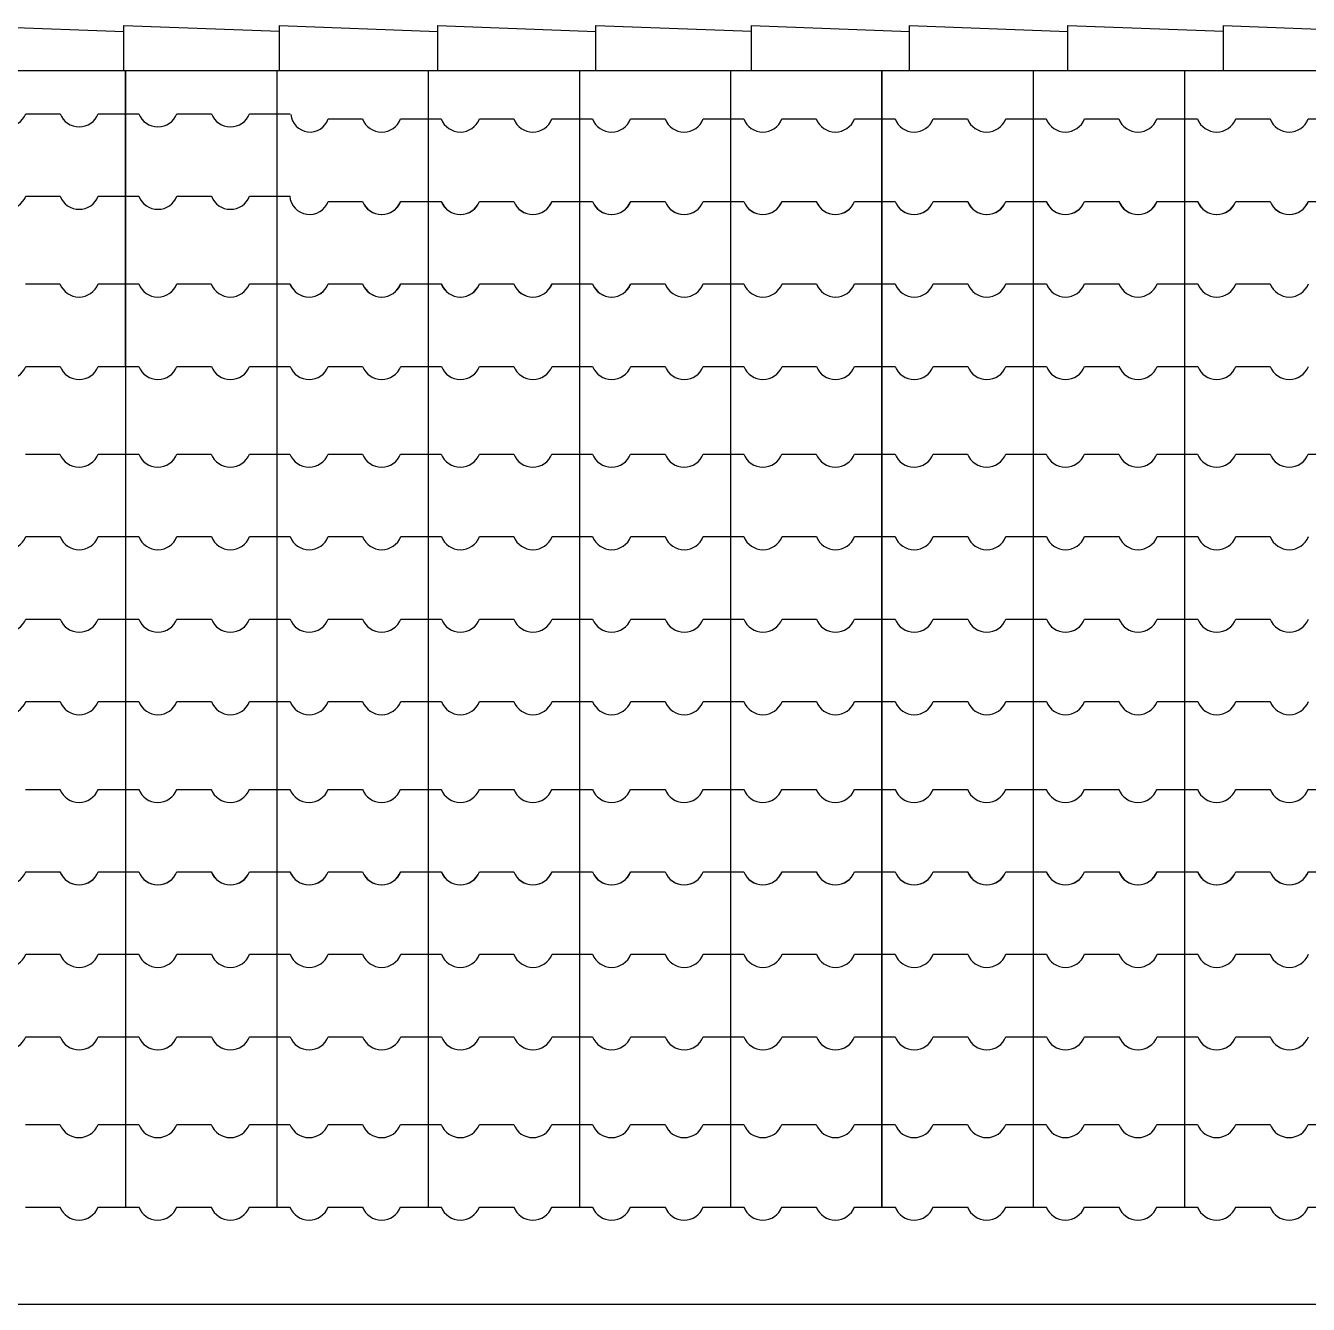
# Model space of a CAD drawing. Extents: x 374.2 to 444.1, y -26.3 to 30.2.
# Drawn here: x 407.38 to 409.245, y -20.991 to -19.131 of the extents above; entities that cross this region are included whole.
import ezdxf

# ---------------------------------------------------------------- set-up
doc = ezdxf.new("R2010")
doc.units = 0
doc.header["$LTSCALE"] = 20
doc.header["$MEASUREMENT"] = 0
for name, color, linetype in [('CORTE', 244, 'CONTINUOUS'), ('VISTAL', 30, 'CONTINUOUS'), ('VISTAP', 244, 'CONTINUOUS')]:
    doc.layers.add(name, color=color, linetype=linetype)

msp = doc.modelspace()

# ---------------------------------------------------------------- linework, layer by layer
at = {"layer": 'CORTE', "color": 1, "linetype": 'Continuous'}
for p, q in [((407.5249, -19.1971), (407.5249, -19.6269)), ((407.5249, -19.1971), (407.5249, -19.6269)), ((407.5249, -19.1971), (407.5249, -19.6269)), ((407.5249, -19.1971), (407.5249, -19.4993)), ((407.7449, -19.1971), (407.7449, -19.6269)), ((407.9649, -19.1971), (407.9649, -19.6269)), ((407.9649, -19.1971), (407.9649, -19.6269)), ((408.1849, -19.1971), (408.1849, -19.6269)), ((408.4049, -19.1971), (408.4049, -19.3869)), ((408.6249, -19.1971), (408.6249, -19.3869)), ((408.8449, -19.1971), (408.8449, -19.3869)), ((409.0649, -19.1971), (409.0649, -19.3869)), ((407.3796, -19.2593), (407.4297, -19.2593)), ((407.4851, -19.2593), (407.5249, -19.2593)), ((407.4851, -19.2593), (407.5249, -19.2593)), ((407.5249, -19.2593), (407.5442, -19.2593)), ((407.5996, -19.2593), (407.6497, -19.2593)), ((407.7051, -19.2593), (407.7449, -19.2593)), ((407.7449, -19.2593), (407.7642, -19.2593)), ((407.8194, -19.2669), (407.8695, -19.2669)), ((407.9249, -19.2669), (407.9647, -19.2669)), ((407.9647, -19.2669), (407.984, -19.2669)), ((408.0394, -19.2669), (408.0895, -19.2669)), ((408.1449, -19.2669), (408.1847, -19.2669)), ((408.1847, -19.2669), (408.204, -19.2669)), ((408.2594, -19.2669), (408.3095, -19.2669)), ((408.3649, -19.2669), (408.4047, -19.2669)), ((408.4047, -19.2669), (408.424, -19.2669)), ((408.4794, -19.2669), (408.5295, -19.2669)), ((408.5849, -19.2669), (408.6247, -19.2669)), ((408.5849, -19.2669), (408.6247, -19.2669)), ((408.5849, -19.2669), (408.6247, -19.2669)), ((408.6247, -19.2669), (408.644, -19.2669)), ((408.6994, -19.2669), (408.7495, -19.2669)), ((408.8049, -19.2669), (408.8447, -19.2669)), ((408.8447, -19.2669), (408.864, -19.2669)), ((408.9194, -19.2669), (408.9695, -19.2669)), ((409.0249, -19.2669), (409.0647, -19.2669)), ((409.0249, -19.2669), (409.0647, -19.2669)), ((409.0647, -19.2669), (409.084, -19.2669)), ((409.0647, -19.2669), (409.084, -19.2669)), ((409.1394, -19.2669), (409.1895, -19.2669)), ((409.2449, -19.2669), (409.2847, -19.2669)), ((407.3796, -19.3793), (407.4297, -19.3793)), ((407.4851, -19.3793), (407.5249, -19.3793)), ((407.4851, -19.3793), (407.5249, -19.3793)), ((407.5249, -19.3793), (407.5442, -19.3793)), ((407.5996, -19.3793), (407.6497, -19.3793)), ((407.7051, -19.3793), (407.7449, -19.3793)), ((407.7449, -19.3793), (407.7642, -19.3793)), ((407.8194, -19.3869), (407.8695, -19.3869)), ((407.8196, -19.3869), (407.8697, -19.3869)), ((407.9249, -19.3869), (407.9647, -19.3869)), ((407.9251, -19.3869), (407.9649, -19.3869)), ((407.9647, -19.3869), (407.984, -19.3869)), ((407.9649, -19.3869), (407.9649, -19.8745)), ((407.9649, -19.3869), (407.9842, -19.3869)), ((408.0394, -19.3869), (408.0895, -19.3869)), ((408.0396, -19.3869), (408.0897, -19.3869)), ((408.1449, -19.3869), (408.1847, -19.3869)), ((408.1451, -19.3869), (408.1849, -19.3869)), ((408.1847, -19.3869), (408.204, -19.3869)), ((408.1849, -19.3869), (408.1849, -19.8745)), ((408.1849, -19.3869), (408.2042, -19.3869)), ((408.2594, -19.3869), (408.3095, -19.3869)), ((408.2596, -19.3869), (408.3097, -19.3869)), ((408.3649, -19.3869), (408.4047, -19.3869)), ((408.3651, -19.3869), (408.4049, -19.3869)), ((408.4047, -19.3869), (408.424, -19.3869)), ((408.4049, -19.3869), (408.4049, -19.8745)), ((408.4049, -19.3869), (408.4242, -19.3869)), ((408.4794, -19.3869), (408.5295, -19.3869)), ((408.4796, -19.3869), (408.5297, -19.3869)), ((408.5849, -19.3869), (408.6247, -19.3869)), ((408.5849, -19.3869), (408.6249, -19.3869)), ((408.5849, -19.3869), (408.6247, -19.3869)), ((408.5851, -19.3869), (408.6249, -19.3869)), ((408.5851, -19.3869), (408.6249, -19.3869)), ((408.5851, -19.3869), (408.6249, -19.3869)), ((408.6247, -19.3869), (408.644, -19.3869)), ((408.6249, -19.3869), (408.6249, -19.8745)), ((408.6249, -19.3869), (408.6249, -19.8745)), ((408.6249, -19.3869), (408.6249, -19.8745)), ((408.6249, -19.3869), (408.6249, -19.7469)), ((408.6249, -19.3869), (408.6442, -19.3869)), ((408.6994, -19.3869), (408.7495, -19.3869)), ((408.6996, -19.3869), (408.7497, -19.3869)), ((408.8049, -19.3869), (408.8447, -19.3869)), ((408.8051, -19.3869), (408.8449, -19.3869)), ((408.8447, -19.3869), (408.864, -19.3869)), ((408.8449, -19.3869), (408.8449, -19.8745)), ((408.8449, -19.3869), (408.8642, -19.3869)), ((408.9194, -19.3869), (408.9695, -19.3869)), ((408.9196, -19.3869), (408.9697, -19.3869)), ((409.0249, -19.3869), (409.0647, -19.3869)), ((409.0249, -19.3869), (409.0647, -19.3869)), ((409.0251, -19.3869), (409.0649, -19.3869)), ((409.0251, -19.3869), (409.0649, -19.3869)), ((409.0647, -19.3869), (409.084, -19.3869)), ((409.0647, -19.3869), (409.084, -19.3869)), ((409.0649, -19.3869), (409.0649, -19.8745)), ((409.0649, -19.3869), (409.0649, -19.8745)), ((409.0649, -19.3869), (409.0842, -19.3869)), ((409.0649, -19.3869), (409.0842, -19.3869)), ((409.1394, -19.3869), (409.1895, -19.3869)), ((409.1396, -19.3869), (409.1897, -19.3869)), ((409.2449, -19.3869), (409.2847, -19.3869)), ((407.3794, -19.5069), (407.4295, -19.5069)), ((407.4849, -19.5069), (407.5247, -19.5069)), ((407.4849, -19.5069), (407.5247, -19.5069)), ((407.5247, -19.5069), (407.544, -19.5069)), ((407.5994, -19.5069), (407.6495, -19.5069)), ((407.7049, -19.5069), (407.7447, -19.5069)), ((407.7447, -19.5069), (407.764, -19.5069)), ((407.8194, -19.5069), (407.8695, -19.5069)), ((407.8196, -19.5069), (407.8697, -19.5069)), ((407.9249, -19.5069), (407.9647, -19.5069)), ((407.9249, -19.5069), (407.9647, -19.5069)), ((407.9251, -19.5069), (407.9649, -19.5069)), ((407.9647, -19.5069), (407.984, -19.5069)), ((407.9647, -19.5069), (407.984, -19.5069)), ((407.9649, -19.5069), (407.9842, -19.5069)), ((408.0394, -19.5069), (408.0895, -19.5069)), ((408.0396, -19.5069), (408.0897, -19.5069)), ((408.1449, -19.5069), (408.1847, -19.5069)), ((408.1451, -19.5069), (408.1849, -19.5069)), ((408.1847, -19.5069), (408.204, -19.5069)), ((408.1849, -19.5069), (408.2042, -19.5069)), ((408.2596, -19.5069), (408.3097, -19.5069)), ((408.3651, -19.5069), (408.4049, -19.5069)), ((408.4049, -19.5069), (408.4242, -19.5069)), ((408.4796, -19.5069), (408.5297, -19.5069)), ((408.5851, -19.5069), (408.6249, -19.5069)), ((408.5851, -19.5069), (408.6249, -19.5069)), ((408.6249, -19.5069), (408.6442, -19.5069)), ((408.6996, -19.5069), (408.7497, -19.5069)), ((408.8051, -19.5069), (408.8449, -19.5069)), ((408.8449, -19.5069), (408.8642, -19.5069)), ((408.9196, -19.5069), (408.9697, -19.5069)), ((409.0251, -19.5069), (409.0649, -19.5069)), ((409.0251, -19.5069), (409.0649, -19.5069)), ((409.0649, -19.5069), (409.0842, -19.5069)), ((409.0649, -19.5069), (409.0842, -19.5069)), ((409.1396, -19.5069), (409.1897, -19.5069)), ((407.3796, -19.6269), (407.4297, -19.6269)), ((407.4851, -19.6269), (407.5249, -19.6269)), ((407.4851, -19.6269), (407.5249, -19.6269)), ((407.4851, -19.6269), (407.5249, -19.6269)), ((407.4851, -19.6269), (407.5249, -19.6269)), ((407.4851, -19.6269), (407.5249, -19.6269)), ((407.4851, -19.6269), (407.5249, -19.6269)), ((407.4851, -19.6269), (407.5249, -19.6269)), ((407.5249, -19.6269), (407.5249, -20.3622)), ((407.5249, -19.6269), (407.5442, -19.6269)), ((407.5249, -19.6269), (407.5442, -19.6269)), ((407.5249, -19.6269), (407.5442, -19.6269)), ((407.5996, -19.6269), (407.6497, -19.6269)), ((407.5996, -19.6269), (407.6497, -19.6269)), ((407.7051, -19.6269), (407.7449, -19.6269)), ((407.7051, -19.6269), (407.7449, -19.6269)), ((407.7449, -19.6269), (407.7449, -20.3622)), ((407.7449, -19.6269), (407.7642, -19.6269)), ((407.7449, -19.6269), (407.7642, -19.6269)), ((407.8196, -19.6269), (407.8697, -19.6269)), ((407.8196, -19.6269), (407.8697, -19.6269)), ((407.8196, -19.6269), (407.8697, -19.6269)), ((407.9251, -19.6269), (407.9649, -19.6269)), ((407.9251, -19.6269), (407.9649, -19.6269)), ((407.9251, -19.6269), (407.9649, -19.6269)), ((407.9251, -19.6269), (407.9649, -19.6269)), ((407.9251, -19.6269), (407.9649, -19.6269)), ((407.9649, -19.6269), (407.9842, -19.6269)), ((407.9649, -19.6269), (407.9842, -19.6269)), ((407.9649, -19.6269), (407.9842, -19.6269)), ((407.9649, -19.6269), (407.9842, -19.6269)), ((407.9649, -19.6269), (407.9842, -19.6269)), ((407.9649, -19.641), (407.9649, -20.3622)), ((408.0396, -19.6269), (408.0897, -19.6269)), ((408.0396, -19.6269), (408.0897, -19.6269)), ((408.0396, -19.6269), (408.0897, -19.6269)), ((408.1451, -19.6269), (408.1849, -19.6269)), ((408.1451, -19.6269), (408.1849, -19.6269)), ((408.1451, -19.6269), (408.1849, -19.6269)), ((408.1849, -19.6269), (408.2042, -19.6269)), ((408.1849, -19.6269), (408.2042, -19.6269)), ((408.1849, -19.6269), (408.2042, -19.6269)), ((408.1849, -19.6427), (408.1849, -20.3622)), ((408.2596, -19.6269), (408.3097, -19.6269)), ((408.3651, -19.6269), (408.4049, -19.6269)), ((408.4049, -19.6269), (408.4242, -19.6269)), ((408.4796, -19.6269), (408.5297, -19.6269)), ((408.5851, -19.6269), (408.6249, -19.6269)), ((408.5851, -19.6269), (408.6249, -19.6269)), ((408.6249, -19.6269), (408.6442, -19.6269)), ((408.6996, -19.6269), (408.7497, -19.6269)), ((408.8051, -19.6269), (408.8449, -19.6269)), ((408.8449, -19.6269), (408.8642, -19.6269)), ((408.9196, -19.6269), (408.9697, -19.6269)), ((409.0251, -19.6269), (409.0649, -19.6269)), ((409.0251, -19.6269), (409.0649, -19.6269)), ((409.0649, -19.6269), (409.0842, -19.6269)), ((409.0649, -19.6269), (409.0842, -19.6269)), ((409.1396, -19.6269), (409.1897, -19.6269)), ((407.3794, -19.7545), (407.4295, -19.7545)), ((407.4849, -19.7545), (407.5247, -19.7545)), ((407.4849, -19.7545), (407.5247, -19.7545)), ((407.4849, -19.7545), (407.5247, -19.7545)), ((407.5247, -19.7545), (407.544, -19.7545)), ((407.5249, -19.7527), (407.5249, -20.3622)), ((407.5994, -19.7545), (407.6495, -19.7545)), ((407.7049, -19.7545), (407.7447, -19.7545)), ((407.7447, -19.7545), (407.764, -19.7545)), ((407.8194, -19.7545), (407.8695, -19.7545)), ((407.9249, -19.7545), (407.9647, -19.7545)), ((407.9647, -19.7545), (407.984, -19.7545)), ((408.0394, -19.7545), (408.0895, -19.7545)), ((408.1449, -19.7545), (408.1847, -19.7545)), ((408.1847, -19.7545), (408.204, -19.7545)), ((408.2594, -19.7545), (408.3095, -19.7545)), ((408.3649, -19.7545), (408.4047, -19.7545)), ((408.4047, -19.7545), (408.424, -19.7545)), ((408.4049, -19.7527), (408.4049, -20.3622)), ((408.4794, -19.7545), (408.5295, -19.7545)), ((408.5849, -19.7545), (408.6247, -19.7545)), ((408.5849, -19.7545), (408.6247, -19.7545)), ((408.6247, -19.7545), (408.644, -19.7545)), ((408.6994, -19.7545), (408.7495, -19.7545)), ((408.8049, -19.7545), (408.8447, -19.7545)), ((408.8447, -19.7545), (408.864, -19.7545)), ((408.8449, -19.7491), (408.8449, -20.3622)), ((408.9194, -19.7545), (408.9695, -19.7545)), ((409.0249, -19.7545), (409.0647, -19.7545)), ((409.0249, -19.7545), (409.0647, -19.7545)), ((409.0647, -19.7545), (409.084, -19.7545)), ((409.0647, -19.7545), (409.084, -19.7545)), ((409.1394, -19.7545), (409.1895, -19.7545)), ((409.2449, -19.7545), (409.2847, -19.7545)), ((408.6249, -19.8573), (408.6249, -20.3622)), ((408.6249, -19.8625), (408.6249, -20.2345)), ((409.0649, -19.8573), (409.0649, -20.3622)), ((407.3796, -19.8745), (407.4297, -19.8745)), ((407.3796, -19.8745), (407.4297, -19.8745)), ((407.4851, -19.8745), (407.5249, -19.8745)), ((407.4851, -19.8745), (407.5249, -19.8745)), ((407.4851, -19.8745), (407.5249, -19.8745)), ((407.4851, -19.8745), (407.5249, -19.8745)), ((407.4851, -19.8745), (407.5249, -19.8745)), ((407.4851, -19.8745), (407.5249, -19.8745)), ((407.5249, -19.8745), (407.5442, -19.8745)), ((407.5249, -19.8745), (407.5442, -19.8745)), ((407.5249, -19.8745), (407.5442, -19.8745)), ((407.5249, -19.8745), (407.5442, -19.8745)), ((407.5249, -19.8745), (407.5442, -19.8745)), ((407.5249, -19.8745), (407.5442, -19.8745)), ((407.5996, -19.8745), (407.6497, -19.8745)), ((407.5996, -19.8745), (407.6497, -19.8745)), ((407.7051, -19.8745), (407.7449, -19.8745)), ((407.7051, -19.8745), (407.7449, -19.8745)), ((407.7449, -19.8745), (407.7642, -19.8745)), ((407.7449, -19.8745), (407.7642, -19.8745)), ((407.8196, -19.8745), (407.8697, -19.8745)), ((407.8196, -19.8745), (407.8697, -19.8745)), ((407.9251, -19.8745), (407.9649, -19.8745)), ((407.9251, -19.8745), (407.9649, -19.8745)), ((407.9649, -19.8745), (407.9842, -19.8745)), ((407.9649, -19.8745), (407.9842, -19.8745)), ((408.0396, -19.8745), (408.0897, -19.8745)), ((408.0396, -19.8745), (408.0897, -19.8745)), ((408.1451, -19.8745), (408.1849, -19.8745)), ((408.1451, -19.8745), (408.1849, -19.8745)), ((408.1849, -19.8745), (408.2042, -19.8745)), ((408.1849, -19.8745), (408.2042, -19.8745)), ((408.2596, -19.8745), (408.3097, -19.8745)), ((408.2596, -19.8745), (408.3097, -19.8745)), ((408.3651, -19.8745), (408.4049, -19.8745)), ((408.3651, -19.8745), (408.4049, -19.8745)), ((408.4049, -19.8745), (408.4242, -19.8745)), ((408.4049, -19.8745), (408.4242, -19.8745)), ((408.4796, -19.8745), (408.5297, -19.8745)), ((408.4796, -19.8745), (408.5297, -19.8745)), ((408.5851, -19.8745), (408.6249, -19.8745)), ((408.5851, -19.8745), (408.6249, -19.8745)), ((408.5851, -19.8745), (408.6249, -19.8745)), ((408.5851, -19.8745), (408.6249, -19.8745)), ((408.5851, -19.8745), (408.6249, -19.8745)), ((408.5851, -19.8745), (408.6249, -19.8745)), ((408.6249, -19.8745), (408.6442, -19.8745)), ((408.6249, -19.8745), (408.6442, -19.8745)), ((408.6249, -19.8745), (408.6249, -20.3622)), ((408.6996, -19.8745), (408.7497, -19.8745)), ((408.6996, -19.8745), (408.7497, -19.8745)), ((408.8051, -19.8745), (408.8449, -19.8745)), ((408.8051, -19.8745), (408.8449, -19.8745)), ((408.8449, -19.8745), (408.8642, -19.8745)), ((408.8449, -19.8745), (408.8642, -19.8745)), ((408.9196, -19.8745), (408.9697, -19.8745)), ((408.9196, -19.8745), (408.9697, -19.8745)), ((409.0251, -19.8745), (409.0649, -19.8745)), ((409.0251, -19.8745), (409.0649, -19.8745)), ((409.0251, -19.8745), (409.0649, -19.8745)), ((409.0251, -19.8745), (409.0649, -19.8745)), ((409.0649, -19.8745), (409.0842, -19.8745)), ((409.0649, -19.8745), (409.0842, -19.8745)), ((409.0649, -19.8745), (409.0842, -19.8745)), ((409.0649, -19.8745), (409.0842, -19.8745)), ((409.1396, -19.8745), (409.1897, -19.8745)), ((409.1396, -19.8745), (409.1897, -19.8745)), ((407.3796, -19.9945), (407.4297, -19.9945)), ((407.4851, -19.9945), (407.5249, -19.9945)), ((407.4851, -19.9945), (407.5249, -19.9945)), ((407.4851, -19.9945), (407.5249, -19.9945)), ((407.5249, -19.9945), (407.5442, -19.9945)), ((407.5249, -19.9945), (407.5442, -19.9945)), ((407.5249, -19.9945), (407.5442, -19.9945)), ((407.5996, -19.9945), (407.6497, -19.9945)), ((407.7051, -19.9945), (407.7449, -19.9945)), ((407.7449, -19.9945), (407.7642, -19.9945)), ((407.8196, -19.9945), (407.8697, -19.9945)), ((407.9251, -19.9945), (407.9649, -19.9945)), ((407.9649, -19.9945), (407.9842, -19.9945)), ((408.0396, -19.9945), (408.0897, -19.9945)), ((408.1451, -19.9945), (408.1849, -19.9945)), ((408.1849, -19.9945), (408.2042, -19.9945)), ((408.2596, -19.9945), (408.3097, -19.9945)), ((408.3651, -19.9945), (408.4049, -19.9945)), ((408.4049, -19.9945), (408.4242, -19.9945)), ((408.4796, -19.9945), (408.5297, -19.9945)), ((408.5851, -19.9945), (408.6249, -19.9945)), ((408.5851, -19.9945), (408.6249, -19.9945)), ((408.5851, -19.9945), (408.6249, -19.9945)), ((408.6249, -19.9945), (408.6442, -19.9945)), ((408.6996, -19.9945), (408.7497, -19.9945)), ((408.8051, -19.9945), (408.8449, -19.9945)), ((408.8449, -19.9945), (408.8642, -19.9945)), ((408.9196, -19.9945), (408.9697, -19.9945)), ((409.0251, -19.9945), (409.0649, -19.9945)), ((409.0251, -19.9945), (409.0649, -19.9945)), ((409.0649, -19.9945), (409.0842, -19.9945)), ((409.0649, -19.9945), (409.0842, -19.9945)), ((409.1396, -19.9945), (409.1897, -19.9945)), ((407.3796, -20.1145), (407.4297, -20.1145)), ((407.4851, -20.1145), (407.5249, -20.1145)), ((407.4851, -20.1145), (407.5249, -20.1145)), ((407.4851, -20.1145), (407.5249, -20.1145)), ((407.5249, -20.1145), (407.5442, -20.1145)), ((407.5249, -20.1145), (407.5442, -20.1145)), ((407.5249, -20.1145), (407.5442, -20.1145)), ((407.5996, -20.1145), (407.6497, -20.1145)), ((407.7051, -20.1145), (407.7449, -20.1145)), ((407.7449, -20.1145), (407.7642, -20.1145)), ((407.8196, -20.1145), (407.8697, -20.1145)), ((407.9251, -20.1145), (407.9649, -20.1145)), ((407.9649, -20.1145), (407.9842, -20.1145)), ((408.0396, -20.1145), (408.0897, -20.1145)), ((408.1451, -20.1145), (408.1849, -20.1145)), ((408.1849, -20.1145), (408.2042, -20.1145)), ((408.2596, -20.1145), (408.3097, -20.1145)), ((408.3651, -20.1145), (408.4049, -20.1145)), ((408.4049, -20.1145), (408.4242, -20.1145)), ((408.4796, -20.1145), (408.5297, -20.1145)), ((408.5851, -20.1145), (408.6249, -20.1145)), ((408.5851, -20.1145), (408.6249, -20.1145)), ((408.5851, -20.1145), (408.6249, -20.1145)), ((408.6249, -20.1145), (408.6442, -20.1145)), ((408.6996, -20.1145), (408.7497, -20.1145)), ((408.8051, -20.1145), (408.8449, -20.1145)), ((408.8449, -20.1145), (408.8642, -20.1145)), ((408.9196, -20.1145), (408.9697, -20.1145)), ((409.0251, -20.1145), (409.0649, -20.1145)), ((409.0251, -20.1145), (409.0649, -20.1145)), ((409.0649, -20.1145), (409.0842, -20.1145)), ((409.0649, -20.1145), (409.0842, -20.1145)), ((409.1396, -20.1145), (409.1897, -20.1145)), ((407.3794, -20.2422), (407.4295, -20.2422)), ((407.4849, -20.2422), (407.5247, -20.2422)), ((407.4849, -20.2422), (407.5247, -20.2422)), ((407.4849, -20.2422), (407.5247, -20.2422)), ((407.5247, -20.2422), (407.544, -20.2422)), ((407.5247, -20.2422), (407.544, -20.2422)), ((407.5247, -20.2422), (407.544, -20.2422)), ((407.5994, -20.2422), (407.6495, -20.2422)), ((407.7049, -20.2422), (407.7447, -20.2422)), ((407.7447, -20.2422), (407.764, -20.2422)), ((407.8194, -20.2422), (407.8695, -20.2422)), ((407.9249, -20.2422), (407.9647, -20.2422)), ((407.9647, -20.2422), (407.984, -20.2422)), ((408.0394, -20.2422), (408.0895, -20.2422)), ((408.1449, -20.2422), (408.1847, -20.2422)), ((408.1847, -20.2422), (408.204, -20.2422)), ((408.2594, -20.2422), (408.3095, -20.2422)), ((408.3649, -20.2422), (408.4047, -20.2422)), ((408.4047, -20.2422), (408.424, -20.2422)), ((408.4794, -20.2422), (408.5295, -20.2422)), ((408.5849, -20.2422), (408.6247, -20.2422)), ((408.5849, -20.2422), (408.6247, -20.2422)), ((408.5849, -20.2422), (408.6247, -20.2422)), ((408.6247, -20.2422), (408.644, -20.2422)), ((408.6994, -20.2422), (408.7495, -20.2422)), ((408.8049, -20.2422), (408.8447, -20.2422)), ((408.8447, -20.2422), (408.864, -20.2422)), ((408.9194, -20.2422), (408.9695, -20.2422)), ((409.0249, -20.2422), (409.0647, -20.2422)), ((409.0249, -20.2422), (409.0647, -20.2422)), ((409.0647, -20.2422), (409.084, -20.2422)), ((409.0647, -20.2422), (409.084, -20.2422)), ((409.1394, -20.2422), (409.1895, -20.2422)), ((409.2449, -20.2422), (409.2847, -20.2422)), ((407.3794, -20.3622), (407.4295, -20.3622)), ((407.3796, -20.3622), (407.4297, -20.3622)), ((407.4849, -20.3622), (407.5247, -20.3622)), ((407.4849, -20.3622), (407.5247, -20.3622)), ((407.4849, -20.3622), (407.5247, -20.3622)), ((407.4851, -20.3622), (407.5249, -20.3622)), ((407.4851, -20.3622), (407.5249, -20.3622)), ((407.4851, -20.3622), (407.5249, -20.3622)), ((407.5247, -20.3622), (407.544, -20.3622)), ((407.5247, -20.3622), (407.544, -20.3622)), ((407.5247, -20.3622), (407.544, -20.3622)), ((407.5249, -20.3622), (407.5442, -20.3622)), ((407.5249, -20.3622), (407.5249, -20.8498)), ((407.5249, -20.3622), (407.5442, -20.3622)), ((407.5249, -20.3622), (407.5249, -20.8498)), ((407.5249, -20.3622), (407.5249, -20.8498)), ((407.5249, -20.3622), (407.5442, -20.3622)), ((407.5994, -20.3622), (407.6495, -20.3622)), ((407.5996, -20.3622), (407.6497, -20.3622)), ((407.7049, -20.3622), (407.7447, -20.3622)), ((407.7051, -20.3622), (407.7449, -20.3622)), ((407.7447, -20.3622), (407.764, -20.3622)), ((407.7449, -20.3622), (407.7449, -20.8498)), ((407.7449, -20.3622), (407.7642, -20.3622)), ((407.8194, -20.3622), (407.8695, -20.3622)), ((407.8196, -20.3622), (407.8697, -20.3622)), ((407.9249, -20.3622), (407.9647, -20.3622)), ((407.9251, -20.3622), (407.9649, -20.3622)), ((407.9647, -20.3622), (407.984, -20.3622)), ((407.9649, -20.3622), (407.9649, -20.8498)), ((407.9649, -20.3622), (407.9842, -20.3622)), ((408.0394, -20.3622), (408.0895, -20.3622)), ((408.0396, -20.3622), (408.0897, -20.3622)), ((408.1449, -20.3622), (408.1847, -20.3622)), ((408.1451, -20.3622), (408.1849, -20.3622)), ((408.1847, -20.3622), (408.204, -20.3622)), ((408.1849, -20.3622), (408.1849, -20.8498)), ((408.1849, -20.3622), (408.2042, -20.3622)), ((408.2594, -20.3622), (408.3095, -20.3622)), ((408.2596, -20.3622), (408.3097, -20.3622)), ((408.3649, -20.3622), (408.4047, -20.3622)), ((408.3651, -20.3622), (408.4049, -20.3622)), ((408.4047, -20.3622), (408.424, -20.3622)), ((408.4049, -20.3622), (408.4049, -20.8498)), ((408.4049, -20.3622), (408.4242, -20.3622)), ((408.4794, -20.3622), (408.5295, -20.3622)), ((408.4796, -20.3622), (408.5297, -20.3622)), ((408.5849, -20.3622), (408.6247, -20.3622)), ((408.5849, -20.3622), (408.6249, -20.3622)), ((408.5849, -20.3622), (408.6247, -20.3622)), ((408.5851, -20.3622), (408.6249, -20.3622)), ((408.5851, -20.3622), (408.6249, -20.3622)), ((408.5851, -20.3622), (408.6249, -20.3622)), ((408.6247, -20.3622), (408.644, -20.3622)), ((408.6249, -20.3622), (408.6249, -20.8498)), ((408.6249, -20.3622), (408.6442, -20.3622)), ((408.6249, -20.3622), (408.6249, -20.8498)), ((408.6249, -20.3622), (408.6249, -20.7222)), ((408.6249, -20.3622), (408.6249, -20.8498)), ((408.6994, -20.3622), (408.7495, -20.3622)), ((408.6996, -20.3622), (408.7497, -20.3622)), ((408.8049, -20.3622), (408.8447, -20.3622)), ((408.8051, -20.3622), (408.8449, -20.3622)), ((408.8447, -20.3622), (408.864, -20.3622)), ((408.8449, -20.3622), (408.8642, -20.3622)), ((408.8449, -20.3622), (408.8449, -20.8498)), ((408.9194, -20.3622), (408.9695, -20.3622)), ((408.9196, -20.3622), (408.9697, -20.3622)), ((409.0249, -20.3622), (409.0647, -20.3622)), ((409.0249, -20.3622), (409.0647, -20.3622)), ((409.0251, -20.3622), (409.0649, -20.3622)), ((409.0251, -20.3622), (409.0649, -20.3622)), ((409.0647, -20.3622), (409.084, -20.3622)), ((409.0647, -20.3622), (409.084, -20.3622)), ((409.0649, -20.3622), (409.0842, -20.3622)), ((409.0649, -20.3622), (409.0649, -20.8498)), ((409.0649, -20.3622), (409.0649, -20.8498)), ((409.0649, -20.3622), (409.0842, -20.3622)), ((409.1394, -20.3622), (409.1895, -20.3622)), ((409.1396, -20.3622), (409.1897, -20.3622)), ((409.2449, -20.3622), (409.2847, -20.3622)), ((407.3796, -20.4822), (407.4297, -20.4822)), ((407.4851, -20.4822), (407.5249, -20.4822)), ((407.4851, -20.4822), (407.5249, -20.4822)), ((407.4851, -20.4822), (407.5249, -20.4822)), ((407.5249, -20.4822), (407.5442, -20.4822)), ((407.5249, -20.4822), (407.5442, -20.4822)), ((407.5249, -20.4822), (407.5442, -20.4822)), ((407.5996, -20.4822), (407.6497, -20.4822)), ((407.7051, -20.4822), (407.7449, -20.4822)), ((407.7449, -20.4822), (407.7642, -20.4822)), ((407.8196, -20.4822), (407.8697, -20.4822)), ((407.9251, -20.4822), (407.9649, -20.4822)), ((407.9649, -20.4822), (407.9842, -20.4822)), ((408.0396, -20.4822), (408.0897, -20.4822)), ((408.1451, -20.4822), (408.1849, -20.4822)), ((408.1849, -20.4822), (408.2042, -20.4822)), ((408.2596, -20.4822), (408.3097, -20.4822)), ((408.3651, -20.4822), (408.4049, -20.4822)), ((408.4049, -20.4822), (408.4242, -20.4822)), ((408.4796, -20.4822), (408.5297, -20.4822)), ((408.5851, -20.4822), (408.6249, -20.4822)), ((408.5851, -20.4822), (408.6249, -20.4822)), ((408.6249, -20.4822), (408.6442, -20.4822)), ((408.6996, -20.4822), (408.7497, -20.4822)), ((408.8051, -20.4822), (408.8449, -20.4822)), ((408.8449, -20.4822), (408.8642, -20.4822)), ((408.9196, -20.4822), (408.9697, -20.4822)), ((409.0251, -20.4822), (409.0649, -20.4822)), ((409.0251, -20.4822), (409.0649, -20.4822)), ((409.0649, -20.4822), (409.0842, -20.4822)), ((409.0649, -20.4822), (409.0842, -20.4822)), ((409.1396, -20.4822), (409.1897, -20.4822)), ((407.3796, -20.6022), (407.4297, -20.6022)), ((407.4851, -20.6022), (407.5249, -20.6022)), ((407.4851, -20.6022), (407.5249, -20.6022)), ((407.4851, -20.6022), (407.5249, -20.6022)), ((407.5249, -20.6022), (407.5442, -20.6022)), ((407.5249, -20.6022), (407.5442, -20.6022)), ((407.5249, -20.6022), (407.5442, -20.6022)), ((407.5996, -20.6022), (407.6497, -20.6022)), ((407.7051, -20.6022), (407.7449, -20.6022)), ((407.7449, -20.6022), (407.7642, -20.6022)), ((407.8196, -20.6022), (407.8697, -20.6022)), ((407.9251, -20.6022), (407.9649, -20.6022)), ((407.9649, -20.6022), (407.9842, -20.6022)), ((408.0396, -20.6022), (408.0897, -20.6022)), ((408.1451, -20.6022), (408.1849, -20.6022)), ((408.1849, -20.6022), (408.2042, -20.6022)), ((408.2596, -20.6022), (408.3097, -20.6022)), ((408.3651, -20.6022), (408.4049, -20.6022)), ((408.4049, -20.6022), (408.4242, -20.6022)), ((408.4796, -20.6022), (408.5297, -20.6022)), ((408.5851, -20.6022), (408.6249, -20.6022)), ((408.5851, -20.6022), (408.6249, -20.6022)), ((408.6249, -20.6022), (408.6442, -20.6022)), ((408.6996, -20.6022), (408.7497, -20.6022)), ((408.8051, -20.6022), (408.8449, -20.6022)), ((408.8449, -20.6022), (408.8642, -20.6022)), ((408.9196, -20.6022), (408.9697, -20.6022)), ((409.0251, -20.6022), (409.0649, -20.6022)), ((409.0251, -20.6022), (409.0649, -20.6022)), ((409.0649, -20.6022), (409.0842, -20.6022)), ((409.0649, -20.6022), (409.0842, -20.6022)), ((409.1396, -20.6022), (409.1897, -20.6022)), ((407.3794, -20.7298), (407.4295, -20.7298)), ((407.4849, -20.7298), (407.5247, -20.7298)), ((407.4849, -20.7298), (407.5247, -20.7298)), ((407.4849, -20.7298), (407.5247, -20.7298)), ((407.5247, -20.7298), (407.544, -20.7298)), ((407.5247, -20.7298), (407.544, -20.7298)), ((407.5247, -20.7298), (407.544, -20.7298)), ((407.5994, -20.7298), (407.6495, -20.7298)), ((407.7049, -20.7298), (407.7447, -20.7298)), ((407.7447, -20.7298), (407.764, -20.7298)), ((407.8194, -20.7298), (407.8695, -20.7298)), ((407.9249, -20.7298), (407.9647, -20.7298)), ((407.9647, -20.7298), (407.984, -20.7298)), ((408.0394, -20.7298), (408.0895, -20.7298)), ((408.1449, -20.7298), (408.1847, -20.7298)), ((408.1847, -20.7298), (408.204, -20.7298)), ((408.2594, -20.7298), (408.3095, -20.7298)), ((408.3649, -20.7298), (408.4047, -20.7298)), ((408.4047, -20.7298), (408.424, -20.7298)), ((408.4794, -20.7298), (408.5295, -20.7298)), ((408.5849, -20.7298), (408.6247, -20.7298)), ((408.5849, -20.7298), (408.6247, -20.7298)), ((408.6247, -20.7298), (408.644, -20.7298)), ((408.6994, -20.7298), (408.7495, -20.7298)), ((408.8049, -20.7298), (408.8447, -20.7298)), ((408.8447, -20.7298), (408.864, -20.7298)), ((408.9194, -20.7298), (408.9695, -20.7298)), ((409.0249, -20.7298), (409.0647, -20.7298)), ((409.0249, -20.7298), (409.0647, -20.7298)), ((409.0647, -20.7298), (409.084, -20.7298)), ((409.0647, -20.7298), (409.084, -20.7298)), ((409.1394, -20.7298), (409.1895, -20.7298)), ((409.2449, -20.7298), (409.2847, -20.7298)), ((407.3794, -20.8498), (407.4295, -20.8498)), ((407.4849, -20.8498), (407.5247, -20.8498)), ((407.5247, -20.8498), (407.544, -20.8498)), ((407.5994, -20.8498), (407.6495, -20.8498)), ((407.7049, -20.8498), (407.7447, -20.8498)), ((407.7445, -20.8498), (407.7638, -20.8498)), ((407.8194, -20.8498), (407.8695, -20.8498)), ((407.9249, -20.8498), (407.9647, -20.8498)), ((407.9647, -20.8498), (407.984, -20.8498)), ((408.0394, -20.8498), (408.0895, -20.8498)), ((408.1449, -20.8498), (408.1847, -20.8498)), ((408.1847, -20.8498), (408.204, -20.8498)), ((408.2594, -20.8498), (408.3095, -20.8498)), ((408.3649, -20.8498), (408.4047, -20.8498)), ((408.4047, -20.8498), (408.424, -20.8498)), ((408.4794, -20.8498), (408.5295, -20.8498)), ((408.5849, -20.8498), (408.6247, -20.8498)), ((408.5849, -20.8498), (408.6249, -20.8498)), ((408.6247, -20.8498), (408.644, -20.8498)), ((408.6994, -20.8498), (408.7495, -20.8498)), ((408.8049, -20.8498), (408.8447, -20.8498)), ((408.8447, -20.8498), (408.864, -20.8498)), ((408.9194, -20.8498), (408.9695, -20.8498)), ((409.0249, -20.8498), (409.0647, -20.8498)), ((409.0249, -20.8498), (409.0647, -20.8498)), ((409.0647, -20.8498), (409.084, -20.8498)), ((409.0647, -20.8498), (409.084, -20.8498)), ((409.1394, -20.8498), (409.1895, -20.8498)), ((409.2449, -20.8498), (409.2847, -20.8498))]:
    msp.add_line(p, q, dxfattribs=at)
for centre, radius, start, end in [((407.3519, -19.2487), 0.0297, 201.0517, 338.9483), ((407.4574, -19.2487), 0.0297, 201.0517, 338.9483), ((407.5719, -19.2487), 0.0297, 201.0517, 338.9483), ((407.6774, -19.2487), 0.0297, 201.0517, 338.9483), ((407.7931, -19.2583), 0.0277, 184.0528, 341.8558), ((407.8972, -19.2563), 0.0297, 201.0517, 338.9483), ((408.0117, -19.2563), 0.0297, 201.0517, 338.9483), ((408.1172, -19.2563), 0.0297, 201.0517, 338.9483), ((408.2317, -19.2563), 0.0297, 201.0517, 338.9483), ((408.3372, -19.2563), 0.0297, 201.0517, 338.9483), ((408.4517, -19.2563), 0.0297, 201.0517, 338.9483), ((408.5572, -19.2563), 0.0297, 201.0517, 338.9483), ((408.6717, -19.2563), 0.0297, 201.0517, 338.9483), ((408.7772, -19.2563), 0.0297, 201.0517, 338.9483), ((408.8917, -19.2563), 0.0297, 201.0517, 338.9483), ((408.9972, -19.2563), 0.0297, 201.0517, 338.9483), ((409.1117, -19.2563), 0.0297, 201.0517, 338.9483), ((409.1117, -19.2563), 0.0297, 201.0517, 338.9483), ((409.2172, -19.2563), 0.0297, 201.0517, 338.9483), ((407.3519, -19.3687), 0.0297, 201.0517, 338.9483), ((407.4574, -19.3687), 0.0297, 201.0517, 338.9483), ((407.5719, -19.3687), 0.0297, 201.0517, 338.9483), ((407.6774, -19.3687), 0.0297, 201.0517, 338.9483), ((407.7924, -19.377), 0.0289, 184.6744, 339.9327), ((407.8972, -19.3763), 0.0297, 201.0517, 338.9483), ((407.8974, -19.3763), 0.0297, 201.0517, 338.9483), ((408.0117, -19.3763), 0.0297, 201.0517, 338.9483), ((408.0119, -19.3763), 0.0297, 201.0517, 338.9483), ((408.1172, -19.3763), 0.0297, 201.0517, 338.9483), ((408.1174, -19.3763), 0.0297, 201.0517, 338.9483), ((408.2317, -19.3763), 0.0297, 201.0517, 338.9483), ((408.2319, -19.3763), 0.0297, 201.0517, 338.9483), ((408.3372, -19.3763), 0.0297, 201.0517, 338.9483), ((408.3374, -19.3763), 0.0297, 201.0517, 338.9483), ((408.4517, -19.3763), 0.0297, 201.0517, 338.9483), ((408.4519, -19.3763), 0.0297, 201.0517, 338.9483), ((408.5572, -19.3763), 0.0297, 201.0517, 338.9483), ((408.5574, -19.3763), 0.0297, 201.0517, 338.9483), ((408.6717, -19.3763), 0.0297, 201.0517, 338.9483), ((408.6719, -19.3763), 0.0297, 201.0517, 338.9483), ((408.7772, -19.3763), 0.0297, 201.0517, 338.9483), ((408.7774, -19.3763), 0.0297, 201.0517, 338.9483), ((408.8917, -19.3763), 0.0297, 201.0517, 338.9483), ((408.8919, -19.3763), 0.0297, 201.0517, 338.9483), ((408.9972, -19.3763), 0.0297, 201.0517, 338.9483), ((408.9974, -19.3763), 0.0297, 201.0517, 338.9483), ((409.1117, -19.3763), 0.0297, 201.0517, 338.9483), ((409.1117, -19.3763), 0.0297, 201.0517, 338.9483), ((409.1119, -19.3763), 0.0297, 201.0517, 338.9483), ((409.1119, -19.3763), 0.0297, 201.0517, 338.9483), ((409.2172, -19.3763), 0.0297, 201.0517, 338.9483), ((409.2174, -19.3763), 0.0297, 201.0517, 338.9483), ((407.4572, -19.4963), 0.0297, 201.0517, 338.9483), ((407.5717, -19.4963), 0.0297, 201.0517, 338.9483), ((407.6772, -19.4963), 0.0297, 201.0517, 338.9483), ((407.7917, -19.4963), 0.0297, 201.0517, 338.9483), ((407.7919, -19.4963), 0.0297, 201.0517, 338.9483), ((407.8972, -19.4963), 0.0297, 201.0517, 338.9483), ((407.8974, -19.4963), 0.0297, 201.0517, 338.9483), ((408.0117, -19.4963), 0.0297, 201.0517, 338.9483), ((408.0117, -19.4963), 0.0297, 201.0517, 338.9483), ((408.0119, -19.4963), 0.0297, 201.0517, 338.9483), ((408.1172, -19.4963), 0.0297, 201.0517, 338.9483), ((408.1174, -19.4963), 0.0297, 201.0517, 338.9483), ((408.2317, -19.4963), 0.0297, 201.0517, 338.9483), ((408.2319, -19.4963), 0.0297, 201.0517, 338.9483), ((408.3374, -19.4963), 0.0297, 201.0517, 338.9483), ((408.4519, -19.4963), 0.0297, 201.0517, 338.9483), ((408.5574, -19.4963), 0.0297, 201.0517, 338.9483), ((408.6719, -19.4963), 0.0297, 201.0517, 338.9483), ((408.7774, -19.4963), 0.0297, 201.0517, 338.9483), ((408.8919, -19.4963), 0.0297, 201.0517, 338.9483), ((408.9974, -19.4963), 0.0297, 201.0517, 338.9483), ((409.1119, -19.4963), 0.0297, 201.0517, 338.9483), ((409.1119, -19.4963), 0.0297, 201.0517, 338.9483), ((409.2174, -19.4963), 0.0297, 201.0517, 338.9483), ((407.3519, -19.6163), 0.0297, 201.0517, 338.9483), ((407.3519, -19.6163), 0.0297, 201.0517, 338.9483), ((407.3519, -19.6163), 0.0297, 201.0517, 338.9483), ((407.4574, -19.6163), 0.0297, 201.0517, 338.9483), ((407.5719, -19.6163), 0.0297, 201.0517, 338.9483), ((407.5719, -19.6163), 0.0297, 201.0517, 338.9483), ((407.6774, -19.6163), 0.0297, 201.0517, 338.9483), ((407.6774, -19.6163), 0.0297, 201.0517, 338.9483), ((407.7919, -19.6163), 0.0297, 201.0517, 338.9483), ((407.7919, -19.6163), 0.0297, 201.0517, 338.9483), ((407.7919, -19.6163), 0.0297, 201.0517, 338.9483), ((407.8974, -19.6163), 0.0297, 201.0517, 338.9483), ((407.8974, -19.6163), 0.0297, 201.0517, 338.9483), ((407.8974, -19.6163), 0.0297, 201.0517, 338.9483), ((408.0119, -19.6163), 0.0297, 201.0517, 338.9483), ((408.0119, -19.6163), 0.0297, 201.0517, 338.9483), ((408.0119, -19.6163), 0.0297, 201.0517, 338.9483), ((408.0119, -19.6163), 0.0297, 201.0517, 338.9483), ((408.0119, -19.6163), 0.0297, 201.0517, 338.9483), ((408.1174, -19.6163), 0.0297, 201.0517, 338.9483), ((408.1174, -19.6163), 0.0297, 201.0517, 338.9483), ((408.1174, -19.6163), 0.0297, 201.0517, 338.9483), ((408.2319, -19.6163), 0.0297, 201.0517, 338.9483), ((408.2319, -19.6163), 0.0297, 201.0517, 338.9483), ((408.2319, -19.6163), 0.0297, 201.0517, 338.9483), ((408.3374, -19.6163), 0.0297, 201.0517, 338.9483), ((408.4519, -19.6163), 0.0297, 201.0517, 338.9483), ((408.5574, -19.6163), 0.0297, 201.0517, 338.9483), ((408.6719, -19.6163), 0.0297, 201.0517, 338.9483), ((408.7774, -19.6163), 0.0297, 201.0517, 338.9483), ((408.8919, -19.6163), 0.0297, 201.0517, 338.9483), ((408.9974, -19.6163), 0.0297, 201.0517, 338.9483), ((409.1119, -19.6163), 0.0297, 201.0517, 338.9483), ((409.1119, -19.6163), 0.0297, 201.0517, 338.9483), ((409.2174, -19.6163), 0.0297, 201.0517, 338.9483), ((407.4572, -19.7439), 0.0297, 201.0517, 338.9483), ((407.5717, -19.7439), 0.0297, 201.0517, 338.9483), ((407.6772, -19.7439), 0.0297, 201.0517, 338.9483), ((407.7917, -19.7439), 0.0297, 201.0517, 338.9483), ((407.8972, -19.7439), 0.0297, 201.0517, 338.9483), ((408.0117, -19.7439), 0.0297, 201.0517, 338.9483), ((408.1172, -19.7439), 0.0297, 201.0517, 338.9483), ((408.2317, -19.7439), 0.0297, 201.0517, 338.9483), ((408.3372, -19.7439), 0.0297, 201.0517, 338.9483), ((408.4517, -19.7439), 0.0297, 201.0517, 338.9483), ((408.5572, -19.7439), 0.0297, 201.0517, 338.9483), ((408.6717, -19.7439), 0.0297, 201.0517, 338.9483), ((408.7772, -19.7439), 0.0297, 201.0517, 338.9483), ((408.8917, -19.7439), 0.0297, 201.0517, 338.9483), ((408.9972, -19.7439), 0.0297, 201.0517, 338.9483), ((409.1117, -19.7439), 0.0297, 201.0517, 338.9483), ((409.1117, -19.7439), 0.0297, 201.0517, 338.9483), ((409.2172, -19.7439), 0.0297, 201.0517, 338.9483), ((407.3519, -19.8639), 0.0297, 201.0517, 338.9483), ((407.3519, -19.8639), 0.0297, 201.0517, 338.9483), ((407.4574, -19.8639), 0.0297, 201.0517, 338.9483), ((407.4574, -19.8639), 0.0297, 201.0517, 338.9483), ((407.5719, -19.8639), 0.0297, 201.0517, 338.9483), ((407.5719, -19.8639), 0.0297, 201.0517, 338.9483), ((407.6774, -19.8639), 0.0297, 201.0517, 338.9483), ((407.6774, -19.8639), 0.0297, 201.0517, 338.9483), ((407.7919, -19.8639), 0.0297, 201.0517, 338.9483), ((407.7919, -19.8639), 0.0297, 201.0517, 338.9483), ((407.8974, -19.8639), 0.0297, 201.0517, 338.9483), ((407.8974, -19.8639), 0.0297, 201.0517, 338.9483), ((408.0119, -19.8639), 0.0297, 201.0517, 338.9483), ((408.0119, -19.8639), 0.0297, 201.0517, 338.9483), ((408.1174, -19.8639), 0.0297, 201.0517, 338.9483), ((408.1174, -19.8639), 0.0297, 201.0517, 338.9483), ((408.2319, -19.8639), 0.0297, 201.0517, 338.9483), ((408.2319, -19.8639), 0.0297, 201.0517, 338.9483), ((408.3374, -19.8639), 0.0297, 201.0517, 338.9483), ((408.3374, -19.8639), 0.0297, 201.0517, 338.9483), ((408.4519, -19.8639), 0.0297, 201.0517, 338.9483), ((408.4519, -19.8639), 0.0297, 201.0517, 338.9483), ((408.5574, -19.8639), 0.0297, 201.0517, 338.9483), ((408.5574, -19.8639), 0.0297, 201.0517, 338.9483), ((408.6719, -19.8639), 0.0297, 201.0517, 338.9483), ((408.6719, -19.8639), 0.0297, 201.0517, 338.9483), ((408.7774, -19.8639), 0.0297, 201.0517, 338.9483), ((408.7774, -19.8639), 0.0297, 201.0517, 338.9483), ((408.8919, -19.8639), 0.0297, 201.0517, 338.9483), ((408.8919, -19.8639), 0.0297, 201.0517, 338.9483), ((408.9974, -19.8639), 0.0297, 201.0517, 338.9483), ((408.9974, -19.8639), 0.0297, 201.0517, 338.9483), ((409.1119, -19.8639), 0.0297, 201.0517, 338.9483), ((409.1119, -19.8639), 0.0297, 201.0517, 338.9483), ((409.1119, -19.8639), 0.0297, 201.0517, 338.9483), ((409.1119, -19.8639), 0.0297, 201.0517, 338.9483), ((409.2174, -19.8639), 0.0297, 201.0517, 338.9483), ((409.2174, -19.8639), 0.0297, 201.0517, 338.9483), ((407.3519, -19.9839), 0.0297, 201.0517, 338.9483), ((407.4574, -19.9839), 0.0297, 201.0517, 338.9483), ((407.5719, -19.9839), 0.0297, 201.0517, 338.9483), ((407.6774, -19.9839), 0.0297, 201.0517, 338.9483), ((407.7919, -19.9839), 0.0297, 201.0517, 338.9483), ((407.8974, -19.9839), 0.0297, 201.0517, 338.9483), ((408.0119, -19.9839), 0.0297, 201.0517, 338.9483), ((408.1174, -19.9839), 0.0297, 201.0517, 338.9483), ((408.2319, -19.9839), 0.0297, 201.0517, 338.9483), ((408.3374, -19.9839), 0.0297, 201.0517, 338.9483), ((408.4519, -19.9839), 0.0297, 201.0517, 338.9483), ((408.5574, -19.9839), 0.0297, 201.0517, 338.9483), ((408.6719, -19.9839), 0.0297, 201.0517, 338.9483), ((408.7774, -19.9839), 0.0297, 201.0517, 338.9483), ((408.8919, -19.9839), 0.0297, 201.0517, 338.9483), ((408.9974, -19.9839), 0.0297, 201.0517, 338.9483), ((409.1119, -19.9839), 0.0297, 201.0517, 338.9483), ((409.1119, -19.9839), 0.0297, 201.0517, 338.9483), ((409.2174, -19.9839), 0.0297, 201.0517, 338.9483), ((407.3519, -20.1039), 0.0297, 201.0517, 338.9483), ((407.4574, -20.1039), 0.0297, 201.0517, 338.9483), ((407.5719, -20.1039), 0.0297, 201.0517, 338.9483), ((407.6774, -20.1039), 0.0297, 201.0517, 338.9483), ((407.7919, -20.1039), 0.0297, 201.0517, 338.9483), ((407.8974, -20.1039), 0.0297, 201.0517, 338.9483), ((408.0119, -20.1039), 0.0297, 201.0517, 338.9483), ((408.1174, -20.1039), 0.0297, 201.0517, 338.9483), ((408.2319, -20.1039), 0.0297, 201.0517, 338.9483), ((408.3374, -20.1039), 0.0297, 201.0517, 338.9483), ((408.4519, -20.1039), 0.0297, 201.0517, 338.9483), ((408.5574, -20.1039), 0.0297, 201.0517, 338.9483), ((408.6719, -20.1039), 0.0297, 201.0517, 338.9483), ((408.7774, -20.1039), 0.0297, 201.0517, 338.9483), ((408.8919, -20.1039), 0.0297, 201.0517, 338.9483), ((408.9974, -20.1039), 0.0297, 201.0517, 338.9483), ((409.1119, -20.1039), 0.0297, 201.0517, 338.9483), ((409.1119, -20.1039), 0.0297, 201.0517, 338.9483), ((409.2174, -20.1039), 0.0297, 201.0517, 338.9483), ((407.4572, -20.2315), 0.0297, 201.0517, 338.9483), ((407.5717, -20.2315), 0.0297, 201.0517, 338.9483), ((407.6772, -20.2315), 0.0297, 201.0517, 338.9483), ((407.7917, -20.2315), 0.0297, 201.0517, 338.9483), ((407.8972, -20.2315), 0.0297, 201.0517, 338.9483), ((408.0117, -20.2315), 0.0297, 201.0517, 338.9483), ((408.1172, -20.2315), 0.0297, 201.0517, 338.9483), ((408.2317, -20.2315), 0.0297, 201.0517, 338.9483), ((408.3372, -20.2315), 0.0297, 201.0517, 338.9483), ((408.4517, -20.2315), 0.0297, 201.0517, 338.9483), ((408.5572, -20.2315), 0.0297, 201.0517, 338.9483), ((408.6717, -20.2315), 0.0297, 201.0517, 338.9483), ((408.7772, -20.2315), 0.0297, 201.0517, 338.9483), ((408.8917, -20.2315), 0.0297, 201.0517, 338.9483), ((408.9972, -20.2315), 0.0297, 201.0517, 338.9483), ((409.1117, -20.2315), 0.0297, 201.0517, 338.9483), ((409.1117, -20.2315), 0.0297, 201.0517, 338.9483), ((409.2172, -20.2315), 0.0297, 201.0517, 338.9483), ((407.3519, -20.3515), 0.0297, 201.0517, 338.9483), ((407.4572, -20.3515), 0.0297, 201.0517, 338.9483), ((407.4574, -20.3515), 0.0297, 201.0517, 338.9483), ((407.5717, -20.3515), 0.0297, 201.0517, 338.9483), ((407.5719, -20.3515), 0.0297, 201.0517, 338.9483), ((407.6772, -20.3515), 0.0297, 201.0517, 338.9483), ((407.6774, -20.3515), 0.0297, 201.0517, 338.9483), ((407.7917, -20.3515), 0.0297, 201.0517, 338.9483), ((407.7919, -20.3515), 0.0297, 201.0517, 338.9483), ((407.8972, -20.3515), 0.0297, 201.0517, 338.9483), ((407.8974, -20.3515), 0.0297, 201.0517, 338.9483), ((408.0117, -20.3515), 0.0297, 201.0517, 338.9483), ((408.0119, -20.3515), 0.0297, 201.0517, 338.9483), ((408.1172, -20.3515), 0.0297, 201.0517, 338.9483), ((408.1174, -20.3515), 0.0297, 201.0517, 338.9483), ((408.2317, -20.3515), 0.0297, 201.0517, 338.9483), ((408.2319, -20.3515), 0.0297, 201.0517, 338.9483), ((408.3372, -20.3515), 0.0297, 201.0517, 338.9483), ((408.3374, -20.3515), 0.0297, 201.0517, 338.9483), ((408.4517, -20.3515), 0.0297, 201.0517, 338.9483), ((408.4519, -20.3515), 0.0297, 201.0517, 338.9483), ((408.5572, -20.3515), 0.0297, 201.0517, 338.9483), ((408.5574, -20.3515), 0.0297, 201.0517, 338.9483), ((408.6717, -20.3515), 0.0297, 201.0517, 338.9483), ((408.6719, -20.3515), 0.0297, 201.0517, 338.9483), ((408.7772, -20.3515), 0.0297, 201.0517, 338.9483), ((408.7774, -20.3515), 0.0297, 201.0517, 338.9483), ((408.8917, -20.3515), 0.0297, 201.0517, 338.9483), ((408.8919, -20.3515), 0.0297, 201.0517, 338.9483), ((408.9972, -20.3515), 0.0297, 201.0517, 338.9483), ((408.9974, -20.3515), 0.0297, 201.0517, 338.9483), ((409.1117, -20.3515), 0.0297, 201.0517, 338.9483), ((409.1117, -20.3515), 0.0297, 201.0517, 338.9483), ((409.1119, -20.3515), 0.0297, 201.0517, 338.9483), ((409.1119, -20.3515), 0.0297, 201.0517, 338.9483), ((409.2172, -20.3515), 0.0297, 201.0517, 338.9483), ((409.2174, -20.3515), 0.0297, 201.0517, 338.9483), ((407.3519, -20.4715), 0.0297, 201.0517, 338.9483), ((407.4574, -20.4715), 0.0297, 201.0517, 338.9483), ((407.5719, -20.4715), 0.0297, 201.0517, 338.9483), ((407.6774, -20.4715), 0.0297, 201.0517, 338.9483), ((407.7919, -20.4715), 0.0297, 201.0517, 338.9483), ((407.8974, -20.4715), 0.0297, 201.0517, 338.9483), ((408.0119, -20.4715), 0.0297, 201.0517, 338.9483), ((408.1174, -20.4715), 0.0297, 201.0517, 338.9483), ((408.2319, -20.4715), 0.0297, 201.0517, 338.9483), ((408.3374, -20.4715), 0.0297, 201.0517, 338.9483), ((408.4519, -20.4715), 0.0297, 201.0517, 338.9483), ((408.5574, -20.4715), 0.0297, 201.0517, 338.9483), ((408.6719, -20.4715), 0.0297, 201.0517, 338.9483), ((408.7774, -20.4715), 0.0297, 201.0517, 338.9483), ((408.8919, -20.4715), 0.0297, 201.0517, 338.9483), ((408.9974, -20.4715), 0.0297, 201.0517, 338.9483), ((409.1119, -20.4715), 0.0297, 201.0517, 338.9483), ((409.1119, -20.4715), 0.0297, 201.0517, 338.9483), ((409.2174, -20.4715), 0.0297, 201.0517, 338.9483), ((407.3519, -20.5915), 0.0297, 201.0517, 338.9483), ((407.4574, -20.5915), 0.0297, 201.0517, 338.9483), ((407.5719, -20.5915), 0.0297, 201.0517, 338.9483), ((407.6774, -20.5915), 0.0297, 201.0517, 338.9483), ((407.7919, -20.5915), 0.0297, 201.0517, 338.9483), ((407.8974, -20.5915), 0.0297, 201.0517, 338.9483), ((408.0119, -20.5915), 0.0297, 201.0517, 338.9483), ((408.1174, -20.5915), 0.0297, 201.0517, 338.9483), ((408.2319, -20.5915), 0.0297, 201.0517, 338.9483), ((408.3374, -20.5915), 0.0297, 201.0517, 338.9483), ((408.4519, -20.5915), 0.0297, 201.0517, 338.9483), ((408.5574, -20.5915), 0.0297, 201.0517, 338.9483), ((408.6719, -20.5915), 0.0297, 201.0517, 338.9483), ((408.7774, -20.5915), 0.0297, 201.0517, 338.9483), ((408.8919, -20.5915), 0.0297, 201.0517, 338.9483), ((408.9974, -20.5915), 0.0297, 201.0517, 338.9483), ((409.1119, -20.5915), 0.0297, 201.0517, 338.9483), ((409.1119, -20.5915), 0.0297, 201.0517, 338.9483), ((409.2174, -20.5915), 0.0297, 201.0517, 338.9483), ((407.4572, -20.7191), 0.0297, 201.0517, 338.9483), ((407.5717, -20.7191), 0.0297, 201.0517, 338.9483), ((407.6772, -20.7191), 0.0297, 201.0517, 338.9483), ((407.7917, -20.7191), 0.0297, 201.0517, 338.9483), ((407.8972, -20.7191), 0.0297, 201.0517, 338.9483), ((408.0117, -20.7191), 0.0297, 201.0517, 338.9483), ((408.1172, -20.7191), 0.0297, 201.0517, 338.9483), ((408.2317, -20.7191), 0.0297, 201.0517, 338.9483), ((408.3372, -20.7191), 0.0297, 201.0517, 338.9483), ((408.4517, -20.7191), 0.0297, 201.0517, 338.9483), ((408.5572, -20.7191), 0.0297, 201.0517, 338.9483), ((408.6717, -20.7191), 0.0297, 201.0517, 338.9483), ((408.7772, -20.7191), 0.0297, 201.0517, 338.9483), ((408.8917, -20.7191), 0.0297, 201.0517, 338.9483), ((408.9972, -20.7191), 0.0297, 201.0517, 338.9483), ((409.1117, -20.7191), 0.0297, 201.0517, 338.9483), ((409.1117, -20.7191), 0.0297, 201.0517, 338.9483), ((409.2172, -20.7191), 0.0297, 201.0517, 338.9483), ((407.4572, -20.8391), 0.0297, 201.0517, 338.9483), ((407.5717, -20.8391), 0.0297, 201.0517, 338.9483), ((407.6772, -20.8391), 0.0297, 201.0517, 338.9483), ((407.7917, -20.8391), 0.0297, 201.0517, 338.9483), ((407.8972, -20.8391), 0.0297, 201.0517, 338.9483), ((408.0117, -20.8391), 0.0297, 201.0517, 338.9483), ((408.1172, -20.8391), 0.0297, 201.0517, 338.9483), ((408.2317, -20.8391), 0.0297, 201.0517, 338.9483), ((408.3372, -20.8391), 0.0297, 201.0517, 338.9483), ((408.4517, -20.8391), 0.0297, 201.0517, 338.9483), ((408.5572, -20.8391), 0.0297, 201.0517, 338.9483), ((408.6717, -20.8391), 0.0297, 201.0517, 338.9483), ((408.7772, -20.8391), 0.0297, 201.0517, 338.9483), ((408.8917, -20.8391), 0.0297, 201.0517, 338.9483), ((408.9972, -20.8391), 0.0297, 201.0517, 338.9483), ((409.1117, -20.8391), 0.0297, 201.0517, 338.9483), ((409.1117, -20.8391), 0.0297, 201.0517, 338.9483), ((409.2172, -20.8391), 0.0297, 201.0517, 338.9483)]:
    msp.add_arc(centre, radius, start, end, dxfattribs=at)
at = {"layer": 'VISTAL', "color": 1, "linetype": 'Continuous'}
msp.add_line((413.4776, -20.9914), (406.2767, -20.9914), dxfattribs=at)
at = {"layer": 'VISTAP', "color": 1, "linetype": 'Continuous'}
for p, q in [((407.2924, -19.1312), (407.5224, -19.1395)), ((407.5224, -19.1312), (407.7488, -19.1393)), ((407.5224, -19.1971), (407.5224, -19.1312)), ((407.7488, -19.1312), (407.9788, -19.1395)), ((407.7488, -19.1971), (407.7488, -19.1312)), ((407.9788, -19.1312), (408.2088, -19.1395)), ((407.9788, -19.1971), (407.9788, -19.1312)), ((408.2088, -19.1312), (408.4352, -19.1393)), ((408.2088, -19.1971), (408.2088, -19.1312)), ((408.4352, -19.1312), (408.6652, -19.1395)), ((408.4352, -19.1971), (408.4352, -19.1312)), ((408.6652, -19.1312), (408.8952, -19.1395)), ((408.6652, -19.1971), (408.6652, -19.1312)), ((408.8952, -19.1312), (409.1216, -19.1393)), ((408.8952, -19.1971), (408.8952, -19.1312)), ((409.1216, -19.1312), (409.3516, -19.1395)), ((409.1216, -19.1971), (409.1216, -19.1312)), ((409.6217, -19.1971), (404.9259, -19.1971)), ((407.5249, -19.6269), (407.5249, -19.1971)), ((408.6249, -19.3869), (408.6249, -19.1971)), ((408.6249, -19.8745), (408.6249, -19.3869)), ((408.6249, -20.3622), (408.6249, -19.8745)), ((408.6249, -20.8498), (408.6249, -20.3622))]:
    msp.add_line(p, q, dxfattribs=at)

doc.saveas('drawing.dxf')
